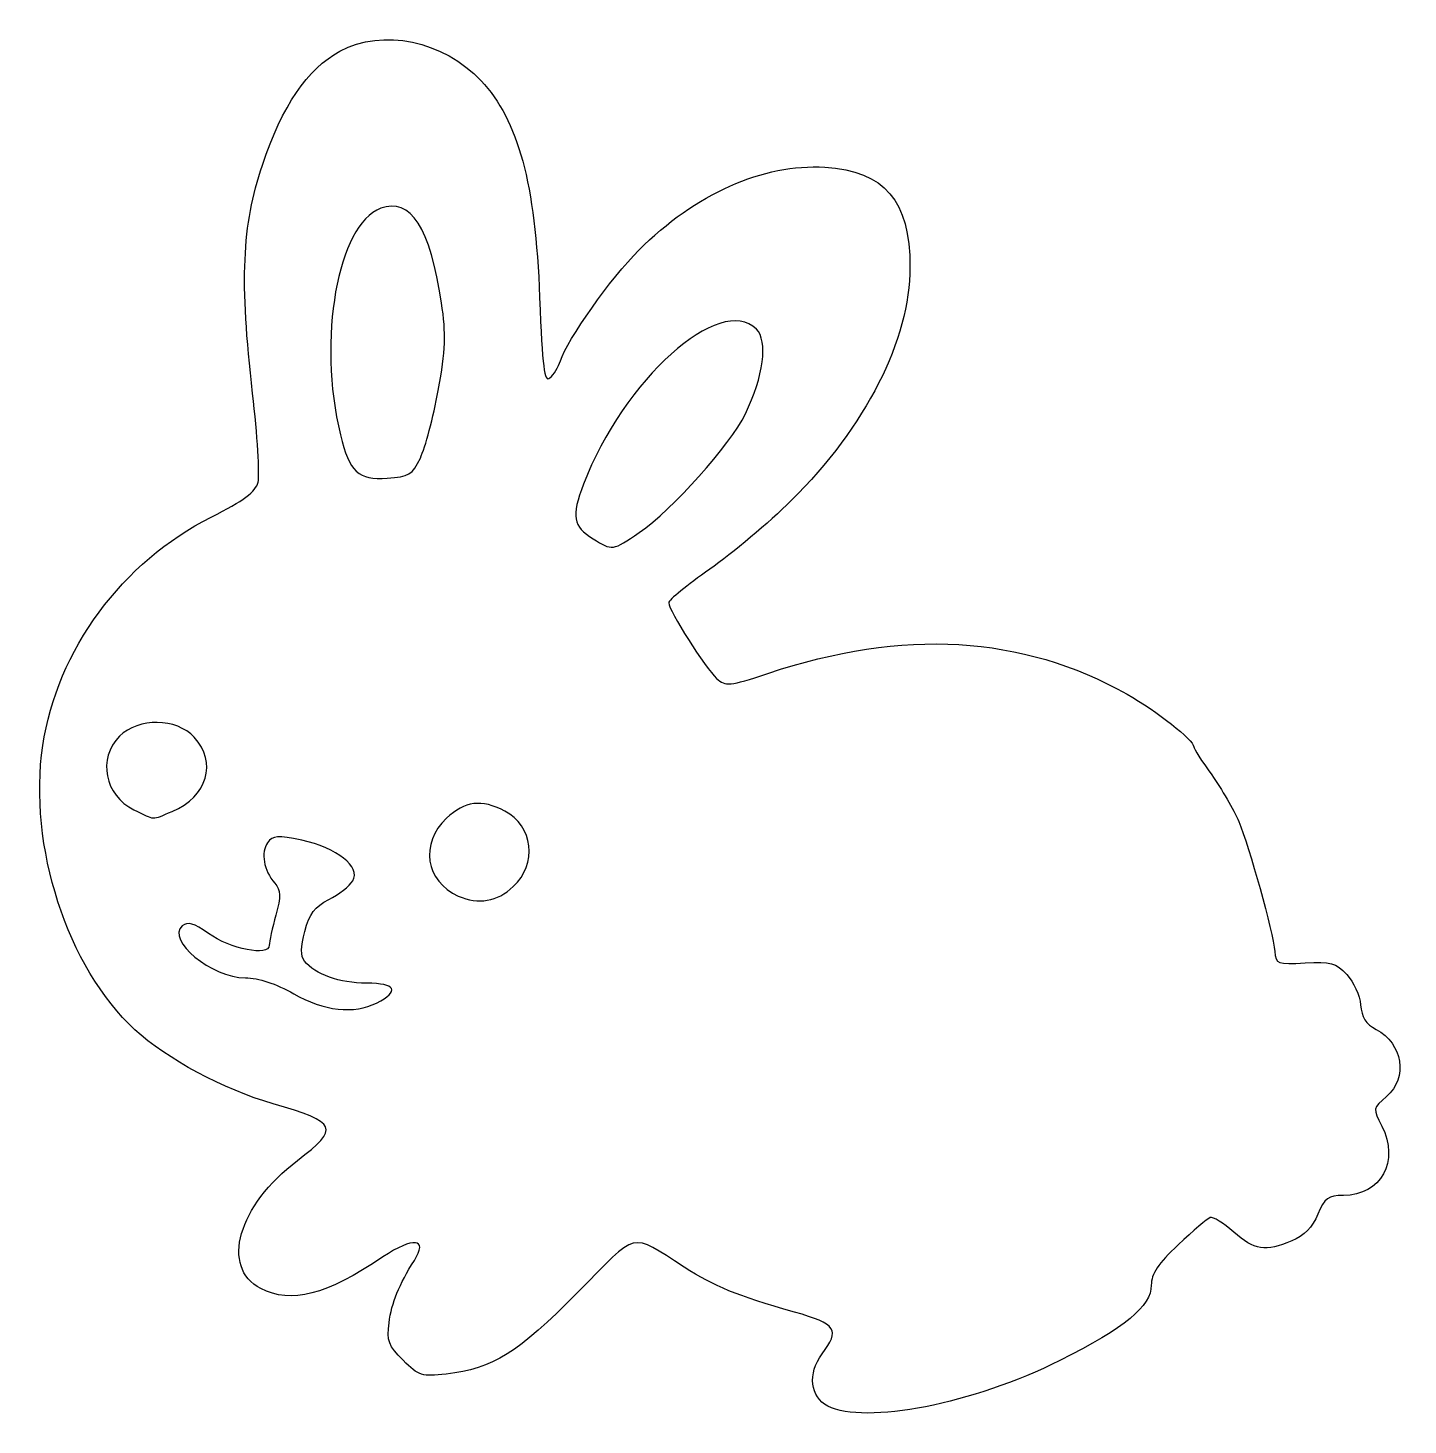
# Model space of a CAD drawing. Extents: x 50.5 to 123.9, y 47.4 to 121.7.
import ezdxf

# ---------------------------------------------------------------- set-up
doc = ezdxf.new("R2010")
doc.units = 0
doc.layers.get('0').update_dxf_attribs({"linetype": 'CONTINUOUS'})

msp = doc.modelspace()

# ---------------------------------------------------------------- linework, layer by layer
at = {"color": 1}
for points in [[(71.366928, 98.832783), (71.366928, 98.832783)], [(83.012224, 94.868935), (83.012224, 94.868935)], [(58.16736, 80.035194), (58.16736, 80.035194)], [(76.313318, 76.029145), (76.313318, 76.029145)], [(69.038439, 69.83861), (69.038447, 69.83861)], [(93.049623, 48.39626), (93.049623, 48.39626)]]:
    msp.add_lwpolyline(points, close=True, dxfattribs=at)
for points in [[(67.085179, 120.476191), (69.356111, 121.714576), (72.600936, 121.035301), (74.596636, 118.903733)], [(62.961255, 114.422278), (64.015603, 117.570795), (65.350297, 119.530122), (67.085179, 120.476191)], [(74.596636, 118.903733), (76.586961, 116.777908), (77.480998, 113.472578), (77.716298, 107.370098)], [(82.990007, 109.890938), (85.996704, 112.89273), (89.630865, 114.512654), (92.892496, 114.30497)], [(62.441077, 102.273656), (61.752195, 108.271925), (61.876889, 111.184131), (62.961255, 114.422278)], [(92.892496, 114.30497), (96.078881, 114.102075), (97.424068, 112.525167), (97.424068, 108.992783)], [(72.492255, 107.090769), (71.894502, 111.093702), (70.846383, 112.722479), (69.257077, 112.118227)], [(69.257077, 112.118227), (66.960488, 111.245066), (65.876317, 105.144595), (67.114014, 100.059535)], [(78.82748, 104.008826), (79.178398, 105.116771), (81.514242, 108.417577), (82.990007, 109.890938)], [(97.424068, 108.992783), (97.424068, 105.115933), (95.083729, 100.517678), (91.099869, 96.567109)], [(72.319103, 102.434102), (72.711855, 104.58043), (72.742809, 105.412884), (72.492255, 107.090769)], [(77.716298, 107.370098), (77.860545, 103.629138), (77.961428, 102.840767), (78.263778, 103.091697)], [(89.250771, 105.695761), (87.329388, 107.617144), (82.151372, 102.974566), (80.051267, 97.44754)], [(88.663831, 101.186429), (89.631035, 103.167705), (89.878397, 105.068136), (89.250771, 105.695761)], [(78.263778, 103.091697), (78.467639, 103.260883), (78.721303, 103.673591), (78.82748, 104.008826)], [(62.731977, 97.546945), (62.827047, 97.925726), (62.696141, 100.052745), (62.441077, 102.273656)], [(71.366928, 98.832783), (71.627588, 99.376061), (72.056066, 100.996654), (72.319103, 102.434102)], [(83.012224, 94.868935), (84.785728, 96.08914), (87.844754, 99.508587), (88.663831, 101.186429)], [(67.114014, 100.059535), (67.59433, 98.086167), (68.057006, 97.660006), (69.609211, 97.761261)], [(69.609211, 97.761261), (70.764614, 97.836632), (70.940394, 97.943789), (71.366928, 98.832783)], [(60.236041, 95.692959), (61.973948, 96.564715), (62.602666, 97.031728), (62.731977, 97.546945)], [(80.051267, 97.44754), (79.393994, 95.717735), (79.484403, 95.198822), (80.559148, 94.532515)], [(91.099869, 96.567109), (89.921512, 95.398598), (87.973151, 93.756034), (86.770179, 92.916968)], [(51.276512, 83.532258), (52.030844, 88.602526), (55.507139, 93.320876), (60.236041, 95.692959)], [(80.559148, 94.532515), (81.583341, 93.897549), (81.604598, 93.900464), (83.012224, 94.868935)], [(86.770179, 92.916968), (85.567207, 92.077901), (84.582957, 91.275098), (84.582957, 91.132959)], [(84.582957, 91.132959), (84.582957, 90.738799), (86.548841, 87.640129), (87.13606, 87.108705)], [(89.860422, 87.374558), (97.090775, 89.782483), (103.368134, 89.418092), (108.987596, 86.264248)], [(87.13606, 87.108705), (87.62091, 86.66992), (87.795856, 86.686994), (89.860422, 87.374558)], [(108.987596, 86.264248), (110.565672, 85.378575), (112.522957, 83.830614), (112.522957, 83.468235)], [(59.337544, 83.974906), (58.377336, 85.010986), (56.369452, 85.038266), (55.36013, 84.028943)], [(55.36013, 84.028943), (54.177751, 82.846568), (54.560134, 80.889393), (56.12408, 80.118785)], [(56.181049, 68.41847), (52.583224, 71.73483), (50.483841, 78.204274), (51.276512, 83.532258)], [(58.16736, 80.035194), (60.031692, 80.814161), (60.574174, 82.640559), (59.337544, 83.974906)], [(112.522957, 83.468235), (112.522957, 83.382231), (112.954266, 82.708324), (113.481417, 81.970657)], [(113.481417, 81.970657), (114.008572, 81.232993), (114.655027, 80.12145), (114.917982, 79.500561)], [(75.860207, 80.051487), (74.61502, 80.695399), (73.742606, 80.58794), (72.759471, 79.669553)], [(56.12408, 80.118785), (57.267975, 79.555148), (57.040701, 79.564444), (58.16736, 80.035194)], [(72.759471, 79.669553), (71.32651, 78.330967), (71.63343, 76.306395), (73.386846, 75.531125)], [(76.313318, 76.029145), (77.602523, 77.232327), (77.373076, 79.269153), (75.860207, 80.051487)], [(114.917982, 79.500561), (115.477499, 78.179428), (116.744993, 73.608111), (116.835154, 72.586116)], [(63.238874, 78.369761), (62.862697, 77.85531), (63.031322, 76.889692), (63.615607, 76.212435)], [(65.058722, 78.497331), (63.776242, 78.772374), (63.520145, 78.754422), (63.238874, 78.369761)], [(67.76959, 76.342661), (68.209236, 77.083217), (66.936846, 78.094546), (65.058722, 78.497331)], [(63.615607, 76.212435), (63.947709, 75.827489), (63.95858, 75.533247), (63.678161, 74.519101)], [(66.49959, 75.344441), (67.031243, 75.612419), (67.602743, 76.061618), (67.76959, 76.342661)], [(73.386846, 75.531125), (74.449138, 75.061431), (75.460902, 75.233612), (76.313318, 76.029145)], [(65.218135, 73.651107), (65.463857, 74.59251), (65.745095, 74.96414), (66.49959, 75.344441)], [(63.678161, 74.519101), (63.491494, 73.844015), (63.335041, 73.119039), (63.330489, 72.908044)], [(58.698776, 73.946735), (57.806963, 73.206596), (60.268361, 71.175005), (62.056902, 71.175005)], [(60.085732, 73.541478), (59.319324, 74.086785), (58.985173, 74.184423), (58.698776, 73.946735)], [(65.197589, 72.073618), (64.992761, 72.332133), (64.999009, 72.811561), (65.218135, 73.651107)], [(63.330489, 72.908044), (63.317422, 72.302807), (61.262946, 72.703879), (60.085732, 73.541478)], [(116.835154, 72.586116), (116.894458, 71.913922), (116.97083, 71.884938), (118.450312, 71.973121)], [(68.505792, 70.892783), (67.069414, 70.892783), (65.764004, 71.358737), (65.197589, 72.073618)], [(118.450312, 71.973121), (119.808075, 72.054048), (120.086868, 71.976649), (120.66885, 71.357151)], [(120.66885, 71.357151), (121.034945, 70.967462), (121.36663, 70.239898), (121.405929, 69.740348)], [(62.056902, 71.175005), (62.75898, 71.175005), (63.683983, 70.871083), (64.625722, 70.330986)], [(69.038447, 69.83861), (70.29014, 70.477247), (70.080178, 70.892783), (68.505792, 70.892783)], [(64.625722, 70.330986), (66.221618, 69.415722), (67.852866, 69.233706), (69.038439, 69.83861)], [(121.405929, 69.740348), (121.457689, 69.082375), (121.685967, 68.722782), (122.23428, 68.435491)], [(63.530096, 64.476732), (60.898953, 65.238819), (57.865383, 66.865906), (56.181049, 68.41847)], [(122.23428, 68.435491), (123.643983, 67.696873), (123.930986, 65.848724), (122.788584, 64.866071)], [(122.788584, 64.866071), (122.055286, 64.235316), (122.052599, 64.218882), (122.531338, 63.2931)], [(64.829286, 61.467413), (67.103137, 63.201474), (66.984539, 63.476183), (63.530096, 64.476732)], [(122.531338, 63.2931), (123.493651, 61.432194), (122.481552, 59.603894), (120.489094, 59.603894)], [(62.87203, 54.654566), (60.719056, 55.767913), (61.662691, 59.052536), (64.829286, 61.467413)], [(120.489094, 59.603894), (119.678834, 59.603894), (119.491867, 59.465456), (119.128901, 58.596753)], [(113.40246, 58.429542), (113.260107, 58.376936), (112.495982, 57.725556), (111.704408, 56.98203)], [(114.654163, 57.653431), (114.10808, 58.132898), (113.544813, 58.482148), (113.40246, 58.429542)], [(119.128901, 58.596753), (118.843518, 57.913736), (118.396938, 57.459603), (117.741254, 57.185642)], [(71.047858, 56.139628), (71.801109, 57.329197), (70.996951, 57.419725), (69.375652, 56.327881)], [(85.411739, 55.785464), (82.473642, 57.648452), (83.020261, 57.779505), (79.712289, 54.419012)], [(117.741254, 57.185642), (116.327916, 56.595112), (115.761824, 56.68089), (114.654163, 57.653431)], [(111.704408, 56.98203), (110.625024, 55.968166), (110.265179, 55.428614), (110.265179, 54.824043)], [(69.375652, 56.327881), (66.353168, 54.292421), (64.496244, 53.814653), (62.87203, 54.654566)], [(69.701828, 52.827228), (69.845199, 53.896153), (70.235595, 54.85686), (71.047858, 56.139628)], [(91.285735, 53.394404), (88.13559, 54.299285), (87.074189, 54.731336), (85.411739, 55.785464)], [(79.712289, 54.419012), (76.559069, 51.215725), (75.232793, 50.393306), (72.745081, 50.098672)], [(110.265179, 54.824043), (110.265179, 53.7023), (108.894174, 52.574642), (105.396182, 50.819264)], [(70.452251, 50.83118), (69.670114, 51.613316), (69.573484, 51.870348), (69.701828, 52.827228)], [(92.744691, 51.166872), (93.710517, 52.473219), (93.529269, 52.74995), (91.285735, 53.394404)], [(72.745081, 50.098672), (71.451865, 49.94551), (71.284428, 49.999003), (70.452251, 50.83118)], [(93.049623, 48.39626), (92.107574, 48.870461), (91.970135, 50.119226), (92.744691, 51.166872)], [(105.396182, 50.819264), (100.800306, 48.512947), (95.056966, 47.385819), (93.049623, 48.39626)]]:
    msp.add_open_spline(points, degree=3, dxfattribs=at)

doc.saveas('drawing.dxf')
